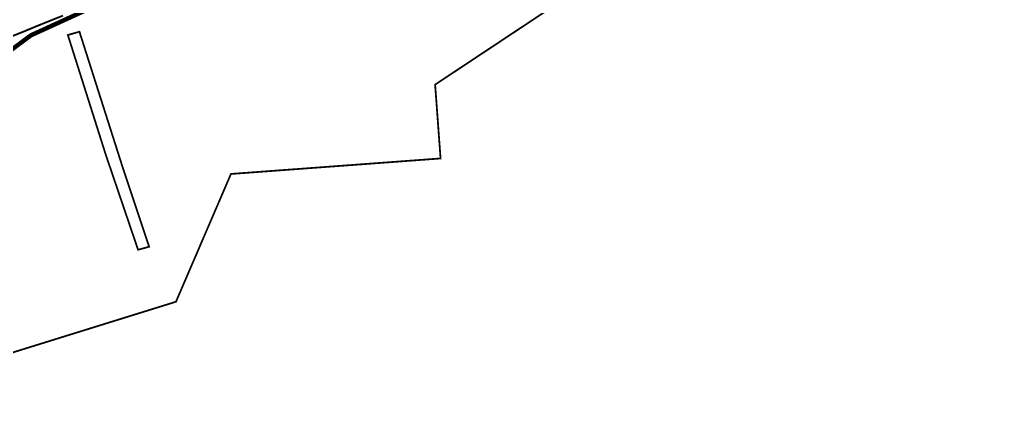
# Model space of a CAD drawing. Header units: metres. Extents: x 561401 to 594056, y 8460144 to 8508504.
# Drawn here: x 573541.2 to 573650.6, y 8480141.4 to 8480184.2 of the extents above; entities that cross this region are included whole.
import ezdxf

# ---------------------------------------------------------------- set-up
doc = ezdxf.new("R2010")
doc.units = ezdxf.units.M
for name, color, linetype in [('1.1. DERECHO DE VIA', 230, 'Continuous'), ('1.1. VIA EXISTENTE', 252, 'Continuous'), ('1.2. AFECTADOS BASE GRAFICA ESTATAL NO INSCRITO', 30, 'Continuous'), ('1.2. BASE GRAFICA SUNARP', 150, 'Continuous'), ('1.7 PIRCA DE PIEDRA', 8, 'Continuous')]:
    doc.layers.add(name, color=color, linetype=linetype)

msp = doc.modelspace()

# ---------------------------------------------------------------- linework, layer by layer
at = {"layer": '1.1. DERECHO DE VIA', "color": 230, "linetype": 'Continuous', "lineweight": 40, "ltscale": 0.2, "const_width": 0.5}
msp.add_lwpolyline([(573629.06, 8480320.42), (573634.78, 8480301.25), (573640.1, 8480281.98), (573639.12, 8480262.15), (573630.19, 8480244.41), (573615.88, 8480230.47), (573601.18, 8480216.92), (573586.47, 8480203.36), (573573.21, 8480193.57), (573557.85, 8480189.46), (573542.47, 8480182.44), (573533.49, 8480175.79), (573519.83, 8480170.07), (573501.28, 8480162.6), (573481.82, 8480158.13), (573461.86, 8480157.32), (573442.1, 8480160.21), (573423.04, 8480166.25)], dxfattribs=at)
at = {"layer": '1.1. VIA EXISTENTE', "color": 253, "linetype": 'Continuous', "lineweight": 40, "ltscale": 0.2, "true_color": 0x84a4a6}
msp.add_lwpolyline([(573546.04, 8480184.64), (573543.6, 8480183.64), (573541.26, 8480182.69), (573539.1, 8480181.82)], dxfattribs=at)
at = {"layer": '1.2. AFECTADOS BASE GRAFICA ESTATAL NO INSCRITO', "color": 64, "linetype": 'Continuous', "lineweight": -3, "const_width": 0.2}
msp.add_lwpolyline([(573532.66, 8480144.46), (573558.74, 8480152.56), (573558.74, 8480152.56), (573564.91, 8480166.89), (573588.43, 8480168.63), (573587.82, 8480176.91), (573613.04, 8480193.62)], dxfattribs=at)
at = {"layer": '1.2. BASE GRAFICA SUNARP', "color": 64, "linetype": 'Continuous', "lineweight": -3, "const_width": 0.2}
msp.add_lwpolyline([(573653.51, 8480242.84), (573634.85, 8480206), (573614.37, 8480195.9), (573613.04, 8480193.62), (573587.82, 8480176.91), (573588.43, 8480168.63), (573564.91, 8480166.89), (573558.74, 8480152.56), (573532.66, 8480144.46), (573526.77, 8480152.69), (573523.33, 8480150.99), (573486.16, 8480132.66), (573449.05, 8480132.76), (573430.44, 8480114.37), (573393.26, 8480096.03), (573337.43, 8480040.86), (573281.65, 8480004.14), (573225.82, 8479948.97), (573188.65, 8479930.63), (573132.87, 8479893.9), (573095.65, 8479857.13)], dxfattribs=at)
at = {"layer": '1.7 PIRCA DE PIEDRA', "color": 64, "linetype": 'Continuous', "lineweight": -3, "const_width": 0.2}
msp.add_lwpolyline([(573546.61, 8480182.47), (573547.91, 8480182.84), (573552.76, 8480167.63), (573555.73, 8480158.73), (573554.49, 8480158.39), (573550.88, 8480169), (573546.61, 8480182.47)], dxfattribs=at)

doc.saveas('drawing.dxf')
